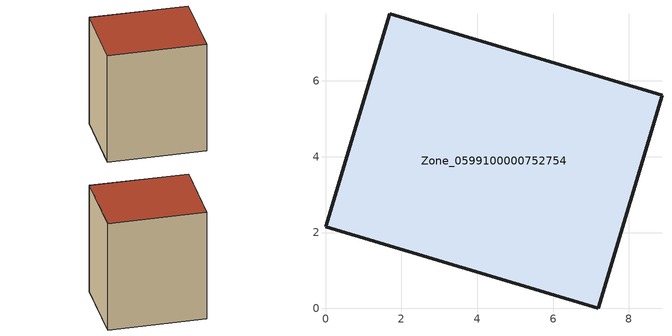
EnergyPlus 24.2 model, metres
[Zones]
Zone_0599100000752754
 floor ground (C_G): 1.69,7.77 8.87,5.62 7.19,0 0,2.16 z3.64
 wall outside (C_F): 8.87,5.62 1.69,7.77 0,2.16 7.19,0 8.87,5.62 z3.64:12.66
 roof outside (C_R): 0,2.16 7.19,0 8.87,5.62 1.69,7.77 z12.66
[BUILDING]
Pand.0599100000752754: North Axis=0; Terrain=City; Loads Convergence Tolerance Value=0.04; Temperature Convergence Tolerance Value=0.4; Solar Distribution=FullExterior; Maximum Number of Warmup Days=25; Minimum Number of Warmup Days=1
[Site:Location]
Rotterdam.The.Hague.AP_ZH_NLD Design_Conditions: Latitude=51.96; Longitude=4.45; Time Zone=1; Elevation=-4.5
[SITE:GROUNDTEMPERATURE:BUILDINGSURFACE]
18, 18, 18, 18, 18, 18, 18, 18, 18, 18, 18, 18
[MATERIAL] Thermal Absorptance=0.9; Solar Absorptance=0.7; Visible Absorptance=0.7
Name | Roughness | Thickness | Conductivity | Density | Specific Heat
G.TC.2006-2014 | MediumSmooth | 0.15 | 0.06 | 540 | 1210
F.TC.2006-2014 | Rough | 0.3 | 0.12 | 1920 | 840
R.TC.2006-2014 | MediumRough | 0.2 | 0.08 | 1500 | 1000
[CONSTRUCTION]
C_G: G.TC.2006-2014
C_F: F.TC.2006-2014
C_R: R.TC.2006-2014
[ZONE]
Zone_0599100000752754: Type=1; Multiplier=1; Ceiling Height=Autocalculate; Volume=Autocalculate; Floor Area=autocalculate; Part of Total Floor Area=Yes
[ZONEINFILTRATION:DESIGNFLOWRATE]
Infil_Zone_0599100000752754: Zone or ZoneList or Space or SpaceList=Zone_0599100000752754; Schedule=AlwaysOn; Design Flow Rate Calculation Method=Flow/Area; Flow Rate per Floor Area=0.0015; Constant Term Coefficient=1; Temperature Term Coefficient=0; Velocity Term Coefficient=0; Velocity Squared Term Coefficient=0
[HVACTEMPLATE:ZONE:IDEALLOADSAIRSYSTEM]
Zone_0599100000752754: Maximum Heating Supply Air Temperature=50; Minimum Cooling Supply Air Temperature=13; Maximum Heating Supply Air Humidity Ratio=0.0156; Minimum Cooling Supply Air Humidity Ratio=0.0077; Heating Limit=NoLimit; Cooling Limit=NoLimit; Dehumidification Control Type=ConstantSensibleHeatRatio; Cooling Sensible Heat Ratio=0.7; Dehumidification Setpoint=60; Humidification Control Type=None; Humidification Setpoint=30; Outdoor Air Method=None; Outdoor Air Flow Rate per Person=0.00944; Outdoor Air Flow Rate per Zone Floor Area=0; Outdoor Air Flow Rate per Zone=0; Demand Controlled Ventilation Type=None; Outdoor Air Economizer Type=NoEconomizer; Heat Recovery Type=None; Sensible Heat Recovery Effectiveness=0.7; Latent Heat Recovery Effectiveness=0.65
[ZONECONTROL:THERMOSTAT]
ThermostatControl_Zone_0599100000752754: Zone or ZoneList=Zone_0599100000752754; Control Type Schedule=DualSetpointControlType; Control 1=Thermostat_Zone_0599100000752754; Temperature Difference Between Cutout And Setpoint=0
[THERMOSTATSETPOINT:DUALSETPOINT]
Thermostat_Zone_0599100000752754: Heating Setpoint Temperature Schedule=HeatingSetpoint_Zone_0599100000752754; Cooling Setpoint Temperature Schedule=CoolingSetpoint_Zone_0599100000752754
[SCHEDULE:COMPACT]
HeatingSetpoint_Zone_0599100000752754: Through: 12/31, For: AllDays, Until: 24:00, 21
CoolingSetpoint_Zone_0599100000752754: Through: 12/31, For: AllDays, Until: 24:00, 24
DualSetpointControlType: Through: 12/31, For: AllDays, Until: 24:00, 4
AlwaysOn: Through: 12/31, For: AllDays, Until: 24:00, 1
